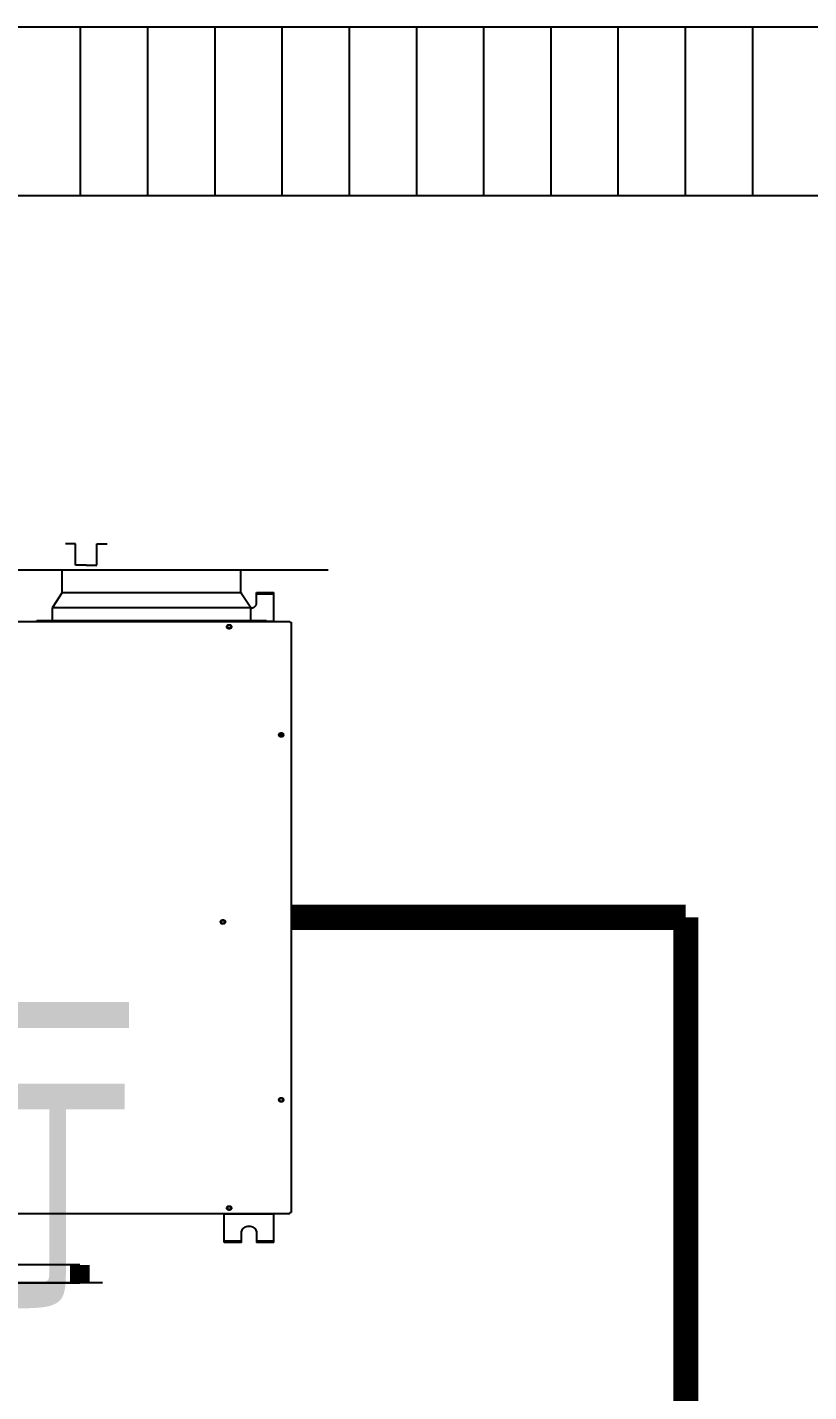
# Model space of a CAD drawing. Extents: x 815029915 to 815825525, y 579155098 to 579748855.
# Drawn here: x 815180358 to 815181753, y 579473266 to 579475702 of the extents above; entities that cross this region are included whole.
import ezdxf

# ---------------------------------------------------------------- set-up
doc = ezdxf.new("R2010")
doc.units = 0
doc.header["$LTSCALE"] = 100
doc.header["$MEASUREMENT"] = 0
for name, color, linetype in [('DIM_SYMB', 3, 'Continuous'), ('H-全热回收除霾新风机-设备', 7, 'Continuous'), ('H-通风-排风-法兰', 2, 'Continuous'), ('H-通风-排风-端线', 2, 'Continuous'), ('H-通风-排风-风管', 31, 'Continuous'), ('H-通风-送风-端线', 2, 'Continuous'), ('SPACE', 7, 'Continuous'), ('电-强电平面-线缆', 3, 'Continuous')]:
    doc.layers.add(name, color=color, linetype=linetype)
doc.styles.add('_TCH_SPACE', font='SIMPLEX', dxfattribs={"height": 5, "bigfont": 'GBCBIG'})

msp = doc.modelspace()

# ---------------------------------------------------------------- linework, layer by layer
for p, q in [((815203410.6, 579475702.4), (815148180.5, 579475702.4)), ((815148180.5, 579475402.4), (815203710.6, 579475402.4))]:
    msp.add_line(p, q)
at = {"color": 252, "linetype": 'Continuous'}
for p, q in [((815180452.8, 579475702.4), (815180452.8, 579475402.4)), ((815180572.8, 579475702.4), (815180572.8, 579475402.4)), ((815180692.8, 579475702.4), (815180692.8, 579475402.4)), ((815180812.8, 579475702.4), (815180812.8, 579475402.4)), ((815180932.8, 579475702.4), (815180932.8, 579475402.4)), ((815181052.8, 579475702.4), (815181052.8, 579475402.4)), ((815181172.8, 579475702.4), (815181172.8, 579475402.4)), ((815181292.8, 579475702.4), (815181292.8, 579475402.4)), ((815181412.8, 579475702.4), (815181412.8, 579475402.4)), ((815181532.8, 579475702.4), (815181532.8, 579475402.4)), ((815181652.8, 579475702.4), (815181652.8, 579475402.4))]:
    msp.add_line(p, q, dxfattribs=at)
at = {"layer": 'DIM_SYMB'}
msp.add_lwpolyline([(815201046.4, 579475532.2, 0, 0, 0), (815178638.7, 579475532.2, 0, 80, 0), (815178938.7, 579475532.2, 0, 0, 0)], format="xyseb", dxfattribs=at)
at = {"layer": 'H-全热回收除霾新风机-设备'}
for p, q in [((815180444.2, 579474780.3), (815180426.1, 579474780.3)), ((815180444.2, 579474780.3), (815180426.1, 579474780.3)), ((815180444.2, 579474741.9), (815180444.2, 579474780.3)), ((815180444.2, 579474741.9), (815180444.2, 579474780.3)), ((815180482.4, 579474741.9), (815180482.4, 579474780.3)), ((815180482.4, 579474780.3), (815180500.5, 579474780.3)), ((815180482.4, 579474741.9), (815180482.4, 579474780.3)), ((815180482.4, 579474780.3), (815180500.5, 579474780.3)), ((815180463.3, 579474741.9), (815180444.2, 579474741.9)), ((815180463.3, 579474741.9), (815180444.2, 579474741.9)), ((815180463.3, 579474741.9), (815180482.4, 579474741.9)), ((815180463.3, 579474741.9), (815180482.4, 579474741.9)), ((815180420.7, 579474733.8), (815180739.7, 579474733.8)), ((815180420.7, 579474693.4), (815180420.7, 579474733.8)), ((815180420.7, 579474733.8), (815180739.7, 579474733.8)), ((815180420.7, 579474693.4), (815180420.7, 579474733.8)), ((815180739.7, 579474693.4), (815180739.7, 579474733.8)), ((815180739.7, 579474693.4), (815180739.7, 579474733.8)), ((815180420.7, 579474693.4), (815180403, 579474666.5)), ((815180420.7, 579474693.4), (815180403, 579474666.5)), ((815180420.7, 579474693.4), (815180739.7, 579474693.4)), ((815180420.7, 579474693.4), (815180739.7, 579474693.4)), ((815180739.7, 579474693.4), (815180757.4, 579474666.5)), ((815180739.7, 579474693.4), (815180740.8, 579474693.4)), ((815180739.7, 579474693.4), (815180757.4, 579474666.5)), ((815180739.7, 579474693.4), (815180740.8, 579474693.4)), ((815180740.8, 579474691.7), (815180740.8, 579474693.4)), ((815180740.8, 579474691.7), (815180740.8, 579474693.4)), ((815180767.4, 579474693.4), (815180798.4, 579474693.4)), ((815180767.4, 579474673.2), (815180767.4, 579474693.4)), ((815180767.4, 579474693.4), (815180798.4, 579474693.4)), ((815180767.4, 579474673.2), (815180767.4, 579474693.4)), ((815180798.4, 579474641.6), (815180798.4, 579474693.4)), ((815180798.4, 579474641.6), (815180798.4, 579474693.4)), ((815180764.6, 579474668.3), (815180765.2, 579474668.8)), ((815180764.6, 579474668.3), (815180765.2, 579474668.8)), ((815180765.2, 579474668.8), (815180765.8, 579474669.4)), ((815180765.2, 579474668.8), (815180765.8, 579474669.4)), ((815180765.8, 579474669.4), (815180766.3, 579474670)), ((815180765.8, 579474669.4), (815180766.3, 579474670)), ((815180766.3, 579474670), (815180766.6, 579474670.6)), ((815180766.3, 579474670), (815180766.6, 579474670.6)), ((815180766.6, 579474670.6), (815180767, 579474671.2)), ((815180766.6, 579474670.6), (815180767, 579474671.2)), ((815180767, 579474671.2), (815180767.2, 579474671.9)), ((815180767, 579474671.2), (815180767.2, 579474671.9)), ((815180767.2, 579474671.9), (815180767.3, 579474672.5)), ((815180767.2, 579474671.9), (815180767.3, 579474672.5)), ((815180767.3, 579474672.5), (815180767.4, 579474673.2)), ((815180767.3, 579474672.5), (815180767.4, 579474673.2)), ((815180767.4, 579474690.7), (815180798.4, 579474690.7)), ((815180767.4, 579474690.7), (815180798.4, 579474690.7)), ((815180403, 579474666.5), (815180757.4, 579474666.5)), ((815180403, 579474643.6), (815180403, 579474666.5)), ((815180403, 579474666.5), (815180757.4, 579474666.5)), ((815180403, 579474643.6), (815180403, 579474666.5)), ((815180757.4, 579474643.6), (815180757.4, 579474666.5)), ((815180757.4, 579474643.6), (815180757.4, 579474666.5)), ((815180757.4, 579474665.4), (815180758.5, 579474665.6)), ((815180757.4, 579474665.4), (815180758.5, 579474665.6)), ((815180758.5, 579474665.6), (815180759.5, 579474665.8)), ((815180758.5, 579474665.6), (815180759.5, 579474665.8)), ((815180759.5, 579474665.8), (815180760.5, 579474666.1)), ((815180759.5, 579474665.8), (815180760.5, 579474666.1)), ((815180760.5, 579474666.1), (815180761.4, 579474666.5)), ((815180760.5, 579474666.1), (815180761.4, 579474666.5)), ((815180761.4, 579474666.5), (815180762.3, 579474666.9)), ((815180761.4, 579474666.5), (815180762.3, 579474666.9)), ((815180762.3, 579474666.9), (815180763.1, 579474667.3)), ((815180762.3, 579474666.9), (815180763.1, 579474667.3)), ((815180763.1, 579474667.3), (815180763.9, 579474667.8)), ((815180763.1, 579474667.3), (815180763.9, 579474667.8)), ((815180763.9, 579474667.8), (815180764.6, 579474668.3)), ((815180763.9, 579474667.8), (815180764.6, 579474668.3)), ((815178830.5, 579474641.6), (815180827.2, 579474641.6)), ((815178830.5, 579474641.6), (815180827.2, 579474641.6)), ((815180375.3, 579474643.6), (815180785.1, 579474643.6)), ((815180375.3, 579474641.6), (815180375.3, 579474643.6)), ((815180375.3, 579474643.6), (815180785.1, 579474643.6)), ((815180375.3, 579474641.6), (815180375.3, 579474643.6)), ((815180714, 579474633.3), (815180713.7, 579474632.7)), ((815180714, 579474633.3), (815180713.7, 579474632.7)), ((815180713.7, 579474632.7), (815180713.7, 579474632.2)), ((815180713.7, 579474632.7), (815180713.7, 579474632.2)), ((815180713.7, 579474632.2), (815180713.7, 579474631.6)), ((815180713.7, 579474632.2), (815180713.7, 579474631.6)), ((815180713.7, 579474631.6), (815180714, 579474631)), ((815180713.7, 579474631.6), (815180714, 579474631)), ((815180714.5, 579474633.8), (815180714, 579474633.3)), ((815180714.5, 579474633.8), (815180714, 579474633.3)), ((815180714, 579474631), (815180714.5, 579474630.5)), ((815180714, 579474631), (815180714.5, 579474630.5)), ((815180715.1, 579474634.3), (815180714.5, 579474633.8)), ((815180715.1, 579474634.3), (815180714.5, 579474633.8)), ((815180714.5, 579474630.5), (815180715.1, 579474630)), ((815180714.5, 579474630.5), (815180715.1, 579474630)), ((815180715.9, 579474634.7), (815180715.1, 579474634.3)), ((815180715.9, 579474634.7), (815180715.1, 579474634.3)), ((815180715.2, 579474632.6), (815180715.1, 579474632.2)), ((815180715.2, 579474632.6), (815180715.1, 579474632.2)), ((815180715.1, 579474632.2), (815180715.2, 579474631.7)), ((815180715.1, 579474632.2), (815180715.2, 579474631.7)), ((815180715.1, 579474630), (815180715.9, 579474629.6)), ((815180715.1, 579474630), (815180715.9, 579474629.6)), ((815180715.4, 579474633), (815180715.2, 579474632.6)), ((815180715.4, 579474633), (815180715.2, 579474632.6)), ((815180715.2, 579474631.7), (815180715.4, 579474631.3)), ((815180715.2, 579474631.7), (815180715.4, 579474631.3)), ((815180715.7, 579474633.4), (815180715.4, 579474633)), ((815180715.7, 579474633.4), (815180715.4, 579474633)), ((815180715.4, 579474631.3), (815180715.7, 579474631)), ((815180715.4, 579474631.3), (815180715.7, 579474631)), ((815180716.1, 579474633.7), (815180715.7, 579474633.4)), ((815180716.1, 579474633.7), (815180715.7, 579474633.4)), ((815180715.7, 579474631), (815180716.1, 579474630.6)), ((815180715.7, 579474631), (815180716.1, 579474630.6)), ((815180716.7, 579474635), (815180715.9, 579474634.7)), ((815180716.7, 579474635), (815180715.9, 579474634.7)), ((815180715.9, 579474629.6), (815180716.7, 579474629.4)), ((815180715.9, 579474629.6), (815180716.7, 579474629.4)), ((815180716.7, 579474633.9), (815180716.1, 579474633.7)), ((815180716.7, 579474633.9), (815180716.1, 579474633.7)), ((815180716.1, 579474630.6), (815180716.7, 579474630.4)), ((815180716.1, 579474630.6), (815180716.7, 579474630.4)), ((815180717.7, 579474635.1), (815180716.7, 579474635)), ((815180717.7, 579474635.1), (815180716.7, 579474635)), ((815180717.3, 579474634.1), (815180716.7, 579474633.9)), ((815180717.3, 579474634.1), (815180716.7, 579474633.9)), ((815180716.7, 579474630.4), (815180717.3, 579474630.2)), ((815180716.7, 579474630.4), (815180717.3, 579474630.2)), ((815180716.7, 579474629.4), (815180717.7, 579474629.2)), ((815180716.7, 579474629.4), (815180717.7, 579474629.2)), ((815180717.9, 579474634.3), (815180717.3, 579474634.1)), ((815180717.9, 579474634.3), (815180717.3, 579474634.1)), ((815180717.3, 579474630.2), (815180717.9, 579474630)), ((815180717.3, 579474630.2), (815180717.9, 579474630)), ((815180718.6, 579474635.2), (815180717.7, 579474635.1)), ((815180718.6, 579474635.2), (815180717.7, 579474635.1)), ((815180717.7, 579474629.2), (815180718.6, 579474629.1)), ((815180717.7, 579474629.2), (815180718.6, 579474629.1)), ((815180718.6, 579474634.3), (815180717.9, 579474634.3)), ((815180718.6, 579474634.3), (815180717.9, 579474634.3)), ((815180717.9, 579474630), (815180718.6, 579474630)), ((815180717.9, 579474630), (815180718.6, 579474630)), ((815180719.6, 579474635.1), (815180718.6, 579474635.2)), ((815180719.6, 579474635.1), (815180718.6, 579474635.2)), ((815180719.3, 579474634.3), (815180718.6, 579474634.3)), ((815180719.3, 579474634.3), (815180718.6, 579474634.3)), ((815180718.6, 579474630), (815180719.3, 579474630)), ((815180718.6, 579474630), (815180719.3, 579474630)), ((815180718.6, 579474629.1), (815180719.6, 579474629.2)), ((815180718.6, 579474629.1), (815180719.6, 579474629.2)), ((815180720, 579474634.1), (815180719.3, 579474634.3)), ((815180720, 579474634.1), (815180719.3, 579474634.3)), ((815180719.3, 579474630), (815180720, 579474630.2)), ((815180719.3, 579474630), (815180720, 579474630.2)), ((815180720.5, 579474635), (815180719.6, 579474635.1)), ((815180720.5, 579474635), (815180719.6, 579474635.1)), ((815180719.6, 579474629.2), (815180720.5, 579474629.4)), ((815180719.6, 579474629.2), (815180720.5, 579474629.4)), ((815180720.6, 579474633.9), (815180720, 579474634.1)), ((815180720.6, 579474633.9), (815180720, 579474634.1)), ((815180720, 579474630.2), (815180720.6, 579474630.4)), ((815180720, 579474630.2), (815180720.6, 579474630.4)), ((815180721.4, 579474634.7), (815180720.5, 579474635)), ((815180721.4, 579474634.7), (815180720.5, 579474635)), ((815180720.5, 579474629.4), (815180721.4, 579474629.6)), ((815180720.5, 579474629.4), (815180721.4, 579474629.6)), ((815180721.1, 579474633.7), (815180720.6, 579474633.9)), ((815180721.1, 579474633.7), (815180720.6, 579474633.9)), ((815180720.6, 579474630.4), (815180721.1, 579474630.6)), ((815180720.6, 579474630.4), (815180721.1, 579474630.6)), ((815180721.6, 579474633.4), (815180721.1, 579474633.7)), ((815180721.6, 579474633.4), (815180721.1, 579474633.7)), ((815180721.1, 579474630.6), (815180721.6, 579474631)), ((815180721.1, 579474630.6), (815180721.6, 579474631)), ((815180722.2, 579474634.3), (815180721.4, 579474634.7)), ((815180722.2, 579474634.3), (815180721.4, 579474634.7)), ((815180721.4, 579474629.6), (815180722.2, 579474630)), ((815180721.4, 579474629.6), (815180722.2, 579474630)), ((815180721.9, 579474633), (815180721.6, 579474633.4)), ((815180721.9, 579474633), (815180721.6, 579474633.4)), ((815180721.6, 579474631), (815180721.9, 579474631.3)), ((815180721.6, 579474631), (815180721.9, 579474631.3)), ((815180722.1, 579474632.6), (815180721.9, 579474633)), ((815180722.1, 579474632.6), (815180721.9, 579474633)), ((815180721.9, 579474631.3), (815180722.1, 579474631.7)), ((815180721.9, 579474631.3), (815180722.1, 579474631.7)), ((815180722.2, 579474632.2), (815180722.1, 579474632.6)), ((815180722.2, 579474632.2), (815180722.1, 579474632.6)), ((815180722.1, 579474631.7), (815180722.2, 579474632.2)), ((815180722.1, 579474631.7), (815180722.2, 579474632.2)), ((815180722.8, 579474633.8), (815180722.2, 579474634.3)), ((815180722.8, 579474633.8), (815180722.2, 579474634.3)), ((815180722.2, 579474630), (815180722.8, 579474630.5)), ((815180722.2, 579474630), (815180722.8, 579474630.5)), ((815180723.2, 579474633.3), (815180722.8, 579474633.8)), ((815180723.2, 579474633.3), (815180722.8, 579474633.8)), ((815180722.8, 579474630.5), (815180723.2, 579474631)), ((815180722.8, 579474630.5), (815180723.2, 579474631)), ((815180723.5, 579474632.7), (815180723.2, 579474633.3)), ((815180723.5, 579474632.7), (815180723.2, 579474633.3)), ((815180723.2, 579474631), (815180723.5, 579474631.6)), ((815180723.2, 579474631), (815180723.5, 579474631.6)), ((815180723.6, 579474632.2), (815180723.5, 579474632.7)), ((815180723.6, 579474632.2), (815180723.5, 579474632.7)), ((815180723.5, 579474631.6), (815180723.6, 579474632.2)), ((815180723.5, 579474631.6), (815180723.6, 579474632.2)), ((815180785.1, 579474641.6), (815180785.1, 579474643.6)), ((815180785.1, 579474641.6), (815180785.1, 579474643.6)), ((815180785.1, 579474642.3), (815180798.4, 579474642.3)), ((815180785.1, 579474642.3), (815180798.4, 579474642.3)), ((815180827.2, 579474640.2), (815180827.2, 579474641.6)), ((815180827.2, 579474640.2), (815180827.2, 579474641.6)), ((815180827.2, 579474640.2), (815180829.4, 579474640.2)), ((815180827.2, 579474640.2), (815180829.4, 579474640.2)), ((815180829.4, 579474640.2), (815180829.4, 579473586.2)), ((815180829.4, 579474640.2), (815180829.4, 579473586.2)), ((815180806.8, 579474439.6), (815180806.7, 579474439)), ((815180806.8, 579474439.6), (815180806.7, 579474439)), ((815180806.7, 579474439), (815180806.8, 579474438.4)), ((815180806.7, 579474439), (815180806.8, 579474438.4)), ((815180807.1, 579474440.1), (815180806.8, 579474439.6)), ((815180807.1, 579474440.1), (815180806.8, 579474439.6)), ((815180806.8, 579474438.4), (815180807.1, 579474437.8)), ((815180806.8, 579474438.4), (815180807.1, 579474437.8)), ((815180807.5, 579474440.7), (815180807.1, 579474440.1)), ((815180807.5, 579474440.7), (815180807.1, 579474440.1)), ((815180807.1, 579474437.8), (815180807.5, 579474437.3)), ((815180807.1, 579474437.8), (815180807.5, 579474437.3)), ((815180808.1, 579474441.1), (815180807.5, 579474440.7)), ((815180808.1, 579474441.1), (815180807.5, 579474440.7)), ((815180807.5, 579474437.3), (815180808.1, 579474436.8)), ((815180807.5, 579474437.3), (815180808.1, 579474436.8)), ((815180808.9, 579474441.5), (815180808.1, 579474441.1)), ((815180808.9, 579474441.5), (815180808.1, 579474441.1)), ((815180808.2, 579474439.4), (815180808.1, 579474439)), ((815180808.2, 579474439.4), (815180808.1, 579474439)), ((815180808.1, 579474439), (815180808.2, 579474438.6)), ((815180808.1, 579474439), (815180808.2, 579474438.6)), ((815180808.1, 579474436.8), (815180808.9, 579474436.5)), ((815180808.1, 579474436.8), (815180808.9, 579474436.5)), ((815180808.4, 579474439.8), (815180808.2, 579474439.4)), ((815180808.4, 579474439.8), (815180808.2, 579474439.4)), ((815180808.2, 579474438.6), (815180808.4, 579474438.2)), ((815180808.2, 579474438.6), (815180808.4, 579474438.2)), ((815180808.7, 579474440.2), (815180808.4, 579474439.8)), ((815180808.7, 579474440.2), (815180808.4, 579474439.8)), ((815180808.4, 579474438.2), (815180808.7, 579474437.8)), ((815180808.4, 579474438.2), (815180808.7, 579474437.8)), ((815180809.2, 579474440.5), (815180808.7, 579474440.2)), ((815180809.2, 579474440.5), (815180808.7, 579474440.2)), ((815180808.7, 579474437.8), (815180809.2, 579474437.5)), ((815180808.7, 579474437.8), (815180809.2, 579474437.5)), ((815180809.8, 579474441.8), (815180808.9, 579474441.5)), ((815180809.8, 579474441.8), (815180808.9, 579474441.5)), ((815180808.9, 579474436.5), (815180809.8, 579474436.2)), ((815180808.9, 579474436.5), (815180809.8, 579474436.2)), ((815180809.7, 579474440.8), (815180809.2, 579474440.5)), ((815180809.7, 579474440.8), (815180809.2, 579474440.5)), ((815180809.2, 579474437.5), (815180809.7, 579474437.2)), ((815180809.2, 579474437.5), (815180809.7, 579474437.2)), ((815180810.3, 579474441), (815180809.7, 579474440.8)), ((815180810.3, 579474441), (815180809.7, 579474440.8)), ((815180809.7, 579474437.2), (815180810.3, 579474437)), ((815180809.7, 579474437.2), (815180810.3, 579474437)), ((815180810.7, 579474442), (815180809.8, 579474441.8)), ((815180810.7, 579474442), (815180809.8, 579474441.8)), ((815180809.8, 579474436.2), (815180810.7, 579474436)), ((815180809.8, 579474436.2), (815180810.7, 579474436)), ((815180811, 579474441.1), (815180810.3, 579474441)), ((815180811, 579474441.1), (815180810.3, 579474441)), ((815180810.3, 579474437), (815180811, 579474436.9)), ((815180810.3, 579474437), (815180811, 579474436.9)), ((815180811.7, 579474442), (815180810.7, 579474442)), ((815180811.7, 579474442), (815180810.7, 579474442)), ((815180810.7, 579474436), (815180811.7, 579474436)), ((815180810.7, 579474436), (815180811.7, 579474436)), ((815180811.7, 579474441.1), (815180811, 579474441.1)), ((815180811.7, 579474441.1), (815180811, 579474441.1)), ((815180811, 579474440.8), (815180811, 579474440.9)), ((815180811, 579474440.8), (815180811, 579474440.9)), ((815180811, 579474440.7), (815180811, 579474440.8)), ((815180811, 579474440.7), (815180811, 579474440.8)), ((815180811, 579474440.6), (815180811, 579474440.7)), ((815180811, 579474440.6), (815180811, 579474440.7)), ((815180811, 579474440.5), (815180811, 579474440.6)), ((815180811, 579474440.5), (815180811, 579474440.6)), ((815180811, 579474440.4), (815180811, 579474440.5)), ((815180811, 579474440.4), (815180811, 579474440.5)), ((815180811, 579474440.3), (815180811, 579474440.4)), ((815180811, 579474440.3), (815180811, 579474440.4)), ((815180811.1, 579474440.2), (815180811, 579474440.3)), ((815180811.1, 579474440.2), (815180811, 579474440.3)), ((815180811, 579474436.9), (815180811.7, 579474436.8)), ((815180811, 579474436.9), (815180811.7, 579474436.8)), ((815180811.1, 579474440.1), (815180811.1, 579474440.2)), ((815180811.1, 579474440.1), (815180811.1, 579474440.2)), ((815180811.1, 579474440), (815180811.1, 579474440.1)), ((815180811.1, 579474440), (815180811.1, 579474440.1)), ((815180811.1, 579474439.9), (815180811.1, 579474440)), ((815180811.1, 579474439.9), (815180811.1, 579474440)), ((815180811.1, 579474439.7), (815180811.1, 579474439.9)), ((815180811.1, 579474439.7), (815180811.1, 579474439.9)), ((815180811.1, 579474439.6), (815180811.1, 579474439.7)), ((815180811.1, 579474439.6), (815180811.1, 579474439.7)), ((815180811.2, 579474439.5), (815180811.1, 579474439.6)), ((815180811.2, 579474439.5), (815180811.1, 579474439.6)), ((815180811.2, 579474439.4), (815180811.2, 579474439.5)), ((815180811.2, 579474439.4), (815180811.2, 579474439.5)), ((815180811.2, 579474439.3), (815180811.2, 579474439.4)), ((815180811.2, 579474439.3), (815180811.2, 579474439.4)), ((815180811.2, 579474439.2), (815180811.2, 579474439.3)), ((815180811.2, 579474439.2), (815180811.2, 579474439.3)), ((815180811.2, 579474439.1), (815180811.2, 579474439.2)), ((815180811.2, 579474439.1), (815180811.2, 579474439.2)), ((815180811.2, 579474438.9), (815180811.2, 579474439.1)), ((815180811.2, 579474438.9), (815180811.2, 579474439.1)), ((815180811.2, 579474438.8), (815180811.2, 579474438.9)), ((815180811.2, 579474438.8), (815180811.2, 579474438.9)), ((815180811.3, 579474438.7), (815180811.2, 579474438.8)), ((815180811.3, 579474438.7), (815180811.2, 579474438.8)), ((815180811.3, 579474438.5), (815180811.3, 579474438.7)), ((815180811.3, 579474438.5), (815180811.3, 579474438.7)), ((815180811.3, 579474438.4), (815180811.3, 579474438.5)), ((815180811.3, 579474438.4), (815180811.3, 579474438.5)), ((815180811.3, 579474438.2), (815180811.3, 579474438.4)), ((815180811.3, 579474438.2), (815180811.3, 579474438.4)), ((815180811.3, 579474438.1), (815180811.3, 579474438.2)), ((815180811.3, 579474438.1), (815180811.3, 579474438.2)), ((815180811.4, 579474438), (815180811.3, 579474438.1)), ((815180811.4, 579474438), (815180811.3, 579474438.1)), ((815180811.4, 579474437.8), (815180811.4, 579474438)), ((815180811.4, 579474437.8), (815180811.4, 579474438)), ((815180811.4, 579474437.7), (815180811.4, 579474437.8)), ((815180811.4, 579474437.7), (815180811.4, 579474437.8)), ((815180811.4, 579474437.6), (815180811.4, 579474437.7)), ((815180811.4, 579474437.6), (815180811.4, 579474437.7)), ((815180811.4, 579474437.4), (815180811.4, 579474437.6)), ((815180811.4, 579474437.4), (815180811.4, 579474437.6)), ((815180811.4, 579474437.3), (815180811.4, 579474437.4)), ((815180811.4, 579474437.3), (815180811.4, 579474437.4)), ((815180811.5, 579474437.1), (815180811.4, 579474437.3)), ((815180811.5, 579474437.1), (815180811.4, 579474437.3)), ((815180811.5, 579474437), (815180811.5, 579474437.1)), ((815180811.5, 579474437), (815180811.5, 579474437.1)), ((815180812.6, 579474442), (815180811.7, 579474442)), ((815180812.6, 579474442), (815180811.7, 579474442)), ((815180812.3, 579474441.1), (815180811.7, 579474441.1)), ((815180812.3, 579474441.1), (815180811.7, 579474441.1)), ((815180811.7, 579474436.8), (815180812.3, 579474436.9)), ((815180811.7, 579474436.8), (815180812.3, 579474436.9)), ((815180811.7, 579474436), (815180812.6, 579474436)), ((815180811.7, 579474436), (815180812.6, 579474436)), ((815180813, 579474441), (815180812.3, 579474441.1)), ((815180813, 579474441), (815180812.3, 579474441.1)), ((815180812.3, 579474436.9), (815180813, 579474437)), ((815180812.3, 579474436.9), (815180813, 579474437)), ((815180813.6, 579474441.8), (815180812.6, 579474442)), ((815180813.6, 579474441.8), (815180812.6, 579474442)), ((815180812.6, 579474436), (815180813.6, 579474436.2)), ((815180812.6, 579474436), (815180813.6, 579474436.2)), ((815180813.6, 579474440.8), (815180813, 579474441)), ((815180813.6, 579474440.8), (815180813, 579474441)), ((815180813, 579474437), (815180813.6, 579474437.2)), ((815180813, 579474437), (815180813.6, 579474437.2)), ((815180814.4, 579474441.5), (815180813.6, 579474441.8)), ((815180814.4, 579474441.5), (815180813.6, 579474441.8)), ((815180814.2, 579474440.5), (815180813.6, 579474440.8)), ((815180814.2, 579474440.5), (815180813.6, 579474440.8)), ((815180813.6, 579474437.2), (815180814.2, 579474437.5)), ((815180813.6, 579474437.2), (815180814.2, 579474437.5)), ((815180813.6, 579474436.2), (815180814.4, 579474436.5)), ((815180813.6, 579474436.2), (815180814.4, 579474436.5)), ((815180814.6, 579474440.2), (815180814.2, 579474440.5)), ((815180814.6, 579474440.2), (815180814.2, 579474440.5)), ((815180814.2, 579474437.5), (815180814.6, 579474437.8)), ((815180814.2, 579474437.5), (815180814.6, 579474437.8)), ((815180815.2, 579474441.1), (815180814.4, 579474441.5)), ((815180815.2, 579474441.1), (815180814.4, 579474441.5)), ((815180814.4, 579474436.5), (815180815.2, 579474436.8)), ((815180814.4, 579474436.5), (815180815.2, 579474436.8)), ((815180814.9, 579474439.8), (815180814.6, 579474440.2)), ((815180814.9, 579474439.8), (815180814.6, 579474440.2)), ((815180814.6, 579474437.8), (815180814.9, 579474438.2)), ((815180814.6, 579474437.8), (815180814.9, 579474438.2)), ((815180815.1, 579474439.4), (815180814.9, 579474439.8)), ((815180815.1, 579474439.4), (815180814.9, 579474439.8)), ((815180814.9, 579474438.2), (815180815.1, 579474438.6)), ((815180814.9, 579474438.2), (815180815.1, 579474438.6)), ((815180815.2, 579474439), (815180815.1, 579474439.4)), ((815180815.2, 579474439), (815180815.1, 579474439.4)), ((815180815.1, 579474438.6), (815180815.2, 579474439)), ((815180815.1, 579474438.6), (815180815.2, 579474439)), ((815180815.8, 579474440.7), (815180815.2, 579474441.1)), ((815180815.8, 579474440.7), (815180815.2, 579474441.1)), ((815180815.2, 579474436.8), (815180815.8, 579474437.3)), ((815180815.2, 579474436.8), (815180815.8, 579474437.3)), ((815180816.3, 579474440.1), (815180815.8, 579474440.7)), ((815180816.3, 579474440.1), (815180815.8, 579474440.7)), ((815180815.8, 579474437.3), (815180816.3, 579474437.8)), ((815180815.8, 579474437.3), (815180816.3, 579474437.8)), ((815180816.5, 579474439.6), (815180816.3, 579474440.1)), ((815180816.5, 579474439.6), (815180816.3, 579474440.1)), ((815180816.3, 579474437.8), (815180816.5, 579474438.4)), ((815180816.3, 579474437.8), (815180816.5, 579474438.4)), ((815180816.6, 579474439), (815180816.5, 579474439.6)), ((815180816.6, 579474439), (815180816.5, 579474439.6)), ((815180816.5, 579474438.4), (815180816.6, 579474439)), ((815180816.5, 579474438.4), (815180816.6, 579474439)), ((815180702.7, 579474105.7), (815180702.6, 579474105.1)), ((815180702.7, 579474105.7), (815180702.6, 579474105.1)), ((815180702.6, 579474105.1), (815180702.7, 579474104.5)), ((815180702.6, 579474105.1), (815180702.7, 579474104.5)), ((815180703, 579474106.3), (815180702.7, 579474105.7)), ((815180703, 579474106.3), (815180702.7, 579474105.7)), ((815180702.7, 579474104.5), (815180703, 579474104)), ((815180702.7, 579474104.5), (815180703, 579474104)), ((815180703.4, 579474106.8), (815180703, 579474106.3)), ((815180703.4, 579474106.8), (815180703, 579474106.3)), ((815180703, 579474104), (815180703.4, 579474103.5)), ((815180703, 579474104), (815180703.4, 579474103.5)), ((815180704, 579474107.3), (815180703.4, 579474106.8)), ((815180704, 579474107.3), (815180703.4, 579474106.8)), ((815180703.4, 579474103.5), (815180704, 579474103)), ((815180703.4, 579474103.5), (815180704, 579474103)), ((815180704.8, 579474107.7), (815180704, 579474107.3)), ((815180704.8, 579474107.7), (815180704, 579474107.3)), ((815180704.1, 579474105.6), (815180704, 579474105.1)), ((815180704.1, 579474105.6), (815180704, 579474105.1)), ((815180704, 579474105.1), (815180704.1, 579474104.7)), ((815180704, 579474105.1), (815180704.1, 579474104.7)), ((815180704, 579474103), (815180704.8, 579474102.6)), ((815180704, 579474103), (815180704.8, 579474102.6)), ((815180704.3, 579474106), (815180704.1, 579474105.6)), ((815180704.3, 579474106), (815180704.1, 579474105.6)), ((815180704.1, 579474104.7), (815180704.3, 579474104.3)), ((815180704.1, 579474104.7), (815180704.3, 579474104.3)), ((815180704.6, 579474106.3), (815180704.3, 579474106)), ((815180704.6, 579474106.3), (815180704.3, 579474106)), ((815180704.3, 579474104.3), (815180704.6, 579474103.9)), ((815180704.3, 579474104.3), (815180704.6, 579474103.9)), ((815180705.1, 579474106.7), (815180704.6, 579474106.3)), ((815180705.1, 579474106.7), (815180704.6, 579474106.3)), ((815180704.6, 579474103.9), (815180705.1, 579474103.6)), ((815180704.6, 579474103.9), (815180705.1, 579474103.6)), ((815180705.7, 579474107.9), (815180704.8, 579474107.7)), ((815180705.7, 579474107.9), (815180704.8, 579474107.7)), ((815180704.8, 579474102.6), (815180705.7, 579474102.3)), ((815180704.8, 579474102.6), (815180705.7, 579474102.3)), ((815180705.6, 579474106.9), (815180705.1, 579474106.7)), ((815180705.6, 579474106.9), (815180705.1, 579474106.7)), ((815180705.1, 579474103.6), (815180705.6, 579474103.3)), ((815180705.1, 579474103.6), (815180705.6, 579474103.3)), ((815180706.2, 579474107.1), (815180705.6, 579474106.9)), ((815180706.2, 579474107.1), (815180705.6, 579474106.9)), ((815180705.6, 579474103.3), (815180706.2, 579474103.1)), ((815180705.6, 579474103.3), (815180706.2, 579474103.1)), ((815180706.6, 579474108.1), (815180705.7, 579474107.9)), ((815180706.6, 579474108.1), (815180705.7, 579474107.9)), ((815180705.7, 579474102.3), (815180706.6, 579474102.2)), ((815180705.7, 579474102.3), (815180706.6, 579474102.2)), ((815180706.9, 579474107.2), (815180706.2, 579474107.1)), ((815180706.9, 579474107.2), (815180706.2, 579474107.1)), ((815180706.2, 579474103.1), (815180706.9, 579474103)), ((815180706.2, 579474103.1), (815180706.9, 579474103)), ((815180707.6, 579474108.2), (815180706.6, 579474108.1)), ((815180707.6, 579474108.2), (815180706.6, 579474108.1)), ((815180706.6, 579474102.2), (815180707.6, 579474102.1)), ((815180706.6, 579474102.2), (815180707.6, 579474102.1)), ((815180707.6, 579474107.3), (815180706.9, 579474107.2)), ((815180707.6, 579474107.3), (815180706.9, 579474107.2)), ((815180706.9, 579474103), (815180707.6, 579474103)), ((815180706.9, 579474103), (815180707.6, 579474103)), ((815180708.5, 579474108.1), (815180707.6, 579474108.2)), ((815180708.5, 579474108.1), (815180707.6, 579474108.2)), ((815180708.3, 579474107.2), (815180707.6, 579474107.3)), ((815180708.3, 579474107.2), (815180707.6, 579474107.3)), ((815180707.6, 579474103), (815180708.3, 579474103)), ((815180707.6, 579474103), (815180708.3, 579474103)), ((815180707.6, 579474102.1), (815180708.5, 579474102.2)), ((815180707.6, 579474102.1), (815180708.5, 579474102.2)), ((815180708.9, 579474107.1), (815180708.3, 579474107.2)), ((815180708.9, 579474107.1), (815180708.3, 579474107.2)), ((815180708.3, 579474103), (815180708.9, 579474103.1)), ((815180708.3, 579474103), (815180708.9, 579474103.1)), ((815180709.5, 579474107.9), (815180708.5, 579474108.1)), ((815180709.5, 579474107.9), (815180708.5, 579474108.1)), ((815180708.5, 579474102.2), (815180709.5, 579474102.3)), ((815180708.5, 579474102.2), (815180709.5, 579474102.3)), ((815180709.5, 579474106.9), (815180708.9, 579474107.1)), ((815180709.5, 579474106.9), (815180708.9, 579474107.1)), ((815180708.9, 579474103.1), (815180709.5, 579474103.3)), ((815180708.9, 579474103.1), (815180709.5, 579474103.3)), ((815180710.3, 579474107.7), (815180709.5, 579474107.9)), ((815180710.3, 579474107.7), (815180709.5, 579474107.9)), ((815180710.1, 579474106.7), (815180709.5, 579474106.9)), ((815180710.1, 579474106.7), (815180709.5, 579474106.9)), ((815180709.5, 579474103.3), (815180710.1, 579474103.6)), ((815180709.5, 579474103.3), (815180710.1, 579474103.6)), ((815180709.5, 579474102.3), (815180710.3, 579474102.6)), ((815180709.5, 579474102.3), (815180710.3, 579474102.6)), ((815180710.5, 579474106.3), (815180710.1, 579474106.7)), ((815180710.5, 579474106.3), (815180710.1, 579474106.7)), ((815180710.1, 579474103.6), (815180710.5, 579474103.9)), ((815180710.1, 579474103.6), (815180710.5, 579474103.9)), ((815180711.1, 579474107.3), (815180710.3, 579474107.7)), ((815180711.1, 579474107.3), (815180710.3, 579474107.7)), ((815180710.3, 579474102.6), (815180711.1, 579474103)), ((815180710.3, 579474102.6), (815180711.1, 579474103)), ((815180710.8, 579474106), (815180710.5, 579474106.3)), ((815180710.8, 579474106), (815180710.5, 579474106.3)), ((815180710.5, 579474103.9), (815180710.8, 579474104.3)), ((815180710.5, 579474103.9), (815180710.8, 579474104.3)), ((815180711, 579474105.6), (815180710.8, 579474106)), ((815180711, 579474105.6), (815180710.8, 579474106)), ((815180710.8, 579474104.3), (815180711, 579474104.7)), ((815180710.8, 579474104.3), (815180711, 579474104.7)), ((815180711.1, 579474105.1), (815180711, 579474105.6)), ((815180711.1, 579474105.1), (815180711, 579474105.6)), ((815180711, 579474104.7), (815180711.1, 579474105.1)), ((815180711, 579474104.7), (815180711.1, 579474105.1)), ((815180711.7, 579474106.8), (815180711.1, 579474107.3)), ((815180711.7, 579474106.8), (815180711.1, 579474107.3)), ((815180711.1, 579474103), (815180711.7, 579474103.5)), ((815180711.1, 579474103), (815180711.7, 579474103.5)), ((815180712.2, 579474106.3), (815180711.7, 579474106.8)), ((815180712.2, 579474106.3), (815180711.7, 579474106.8)), ((815180711.7, 579474103.5), (815180712.2, 579474104)), ((815180711.7, 579474103.5), (815180712.2, 579474104)), ((815180712.4, 579474105.7), (815180712.2, 579474106.3)), ((815180712.4, 579474105.7), (815180712.2, 579474106.3)), ((815180712.2, 579474104), (815180712.4, 579474104.5)), ((815180712.2, 579474104), (815180712.4, 579474104.5)), ((815180712.5, 579474105.1), (815180712.4, 579474105.7)), ((815180712.5, 579474105.1), (815180712.4, 579474105.7)), ((815180712.4, 579474104.5), (815180712.5, 579474105.1)), ((815180712.4, 579474104.5), (815180712.5, 579474105.1)), ((815180806.8, 579473788), (815180806.7, 579473787.4)), ((815180806.8, 579473788), (815180806.7, 579473787.4)), ((815180806.7, 579473787.4), (815180806.8, 579473786.9)), ((815180806.7, 579473787.4), (815180806.8, 579473786.9)), ((815180807.1, 579473788.6), (815180806.8, 579473788)), ((815180807.1, 579473788.6), (815180806.8, 579473788)), ((815180806.8, 579473786.9), (815180807.1, 579473786.3)), ((815180806.8, 579473786.9), (815180807.1, 579473786.3)), ((815180807.5, 579473789.1), (815180807.1, 579473788.6)), ((815180807.5, 579473789.1), (815180807.1, 579473788.6)), ((815180807.1, 579473786.3), (815180807.5, 579473785.8)), ((815180807.1, 579473786.3), (815180807.5, 579473785.8)), ((815180808.1, 579473789.6), (815180807.5, 579473789.1)), ((815180808.1, 579473789.6), (815180807.5, 579473789.1)), ((815180807.5, 579473785.8), (815180808.1, 579473785.3)), ((815180807.5, 579473785.8), (815180808.1, 579473785.3)), ((815180808.9, 579473790), (815180808.1, 579473789.6)), ((815180808.9, 579473790), (815180808.1, 579473789.6)), ((815180808.2, 579473787.9), (815180808.1, 579473787.4)), ((815180808.2, 579473787.9), (815180808.1, 579473787.4)), ((815180808.1, 579473787.4), (815180808.2, 579473787)), ((815180808.1, 579473787.4), (815180808.2, 579473787)), ((815180808.1, 579473785.3), (815180808.9, 579473784.9)), ((815180808.1, 579473785.3), (815180808.9, 579473784.9)), ((815180808.4, 579473788.3), (815180808.2, 579473787.9)), ((815180808.4, 579473788.3), (815180808.2, 579473787.9)), ((815180808.2, 579473787), (815180808.4, 579473786.6)), ((815180808.2, 579473787), (815180808.4, 579473786.6)), ((815180808.7, 579473788.6), (815180808.4, 579473788.3)), ((815180808.7, 579473788.6), (815180808.4, 579473788.3)), ((815180808.4, 579473786.6), (815180808.7, 579473786.2)), ((815180808.4, 579473786.6), (815180808.7, 579473786.2)), ((815180809.2, 579473789), (815180808.7, 579473788.6)), ((815180809.2, 579473789), (815180808.7, 579473788.6)), ((815180808.7, 579473786.2), (815180809.2, 579473785.9)), ((815180808.7, 579473786.2), (815180809.2, 579473785.9)), ((815180809.8, 579473790.2), (815180808.9, 579473790)), ((815180809.8, 579473790.2), (815180808.9, 579473790)), ((815180808.9, 579473784.9), (815180809.8, 579473784.6)), ((815180808.9, 579473784.9), (815180809.8, 579473784.6)), ((815180809.7, 579473789.2), (815180809.2, 579473789)), ((815180809.7, 579473789.2), (815180809.2, 579473789)), ((815180809.2, 579473785.9), (815180809.7, 579473785.7)), ((815180809.2, 579473785.9), (815180809.7, 579473785.7)), ((815180810.3, 579473789.4), (815180809.7, 579473789.2)), ((815180810.3, 579473789.4), (815180809.7, 579473789.2)), ((815180809.7, 579473785.7), (815180810.3, 579473785.5)), ((815180809.7, 579473785.7), (815180810.3, 579473785.5)), ((815180810.7, 579473790.4), (815180809.8, 579473790.2)), ((815180810.7, 579473790.4), (815180809.8, 579473790.2)), ((815180809.8, 579473784.6), (815180810.7, 579473784.5)), ((815180809.8, 579473784.6), (815180810.7, 579473784.5)), ((815180811, 579473789.6), (815180810.3, 579473789.4)), ((815180811, 579473789.6), (815180810.3, 579473789.4)), ((815180810.3, 579473785.5), (815180811, 579473785.3)), ((815180810.3, 579473785.5), (815180811, 579473785.3)), ((815180811.7, 579473790.5), (815180810.7, 579473790.4)), ((815180811.7, 579473790.5), (815180810.7, 579473790.4)), ((815180810.7, 579473784.5), (815180811.7, 579473784.4)), ((815180810.7, 579473784.5), (815180811.7, 579473784.4)), ((815180811.7, 579473789.6), (815180811, 579473789.6)), ((815180811.7, 579473789.6), (815180811, 579473789.6)), ((815180811, 579473785.3), (815180811.7, 579473785.3)), ((815180811, 579473785.3), (815180811.7, 579473785.3)), ((815180812.6, 579473790.4), (815180811.7, 579473790.5)), ((815180812.6, 579473790.4), (815180811.7, 579473790.5)), ((815180812.3, 579473789.6), (815180811.7, 579473789.6)), ((815180812.3, 579473789.6), (815180811.7, 579473789.6)), ((815180811.7, 579473785.3), (815180812.3, 579473785.3)), ((815180811.7, 579473785.3), (815180812.3, 579473785.3)), ((815180811.7, 579473784.4), (815180812.6, 579473784.5)), ((815180811.7, 579473784.4), (815180812.6, 579473784.5)), ((815180813, 579473789.4), (815180812.3, 579473789.6)), ((815180813, 579473789.4), (815180812.3, 579473789.6)), ((815180812.3, 579473785.3), (815180813, 579473785.5)), ((815180812.3, 579473785.3), (815180813, 579473785.5)), ((815180813.6, 579473790.2), (815180812.6, 579473790.4)), ((815180813.6, 579473790.2), (815180812.6, 579473790.4)), ((815180812.6, 579473784.5), (815180813.6, 579473784.6)), ((815180812.6, 579473784.5), (815180813.6, 579473784.6)), ((815180813.6, 579473789.2), (815180813, 579473789.4)), ((815180813.6, 579473789.2), (815180813, 579473789.4)), ((815180813, 579473785.5), (815180813.6, 579473785.7)), ((815180813, 579473785.5), (815180813.6, 579473785.7)), ((815180814.4, 579473790), (815180813.6, 579473790.2)), ((815180814.4, 579473790), (815180813.6, 579473790.2)), ((815180814.2, 579473789), (815180813.6, 579473789.2)), ((815180814.2, 579473789), (815180813.6, 579473789.2)), ((815180813.6, 579473785.7), (815180814.2, 579473785.9)), ((815180813.6, 579473785.7), (815180814.2, 579473785.9)), ((815180813.6, 579473784.6), (815180814.4, 579473784.9)), ((815180813.6, 579473784.6), (815180814.4, 579473784.9)), ((815180814.6, 579473788.6), (815180814.2, 579473789)), ((815180814.6, 579473788.6), (815180814.2, 579473789)), ((815180814.2, 579473785.9), (815180814.6, 579473786.2)), ((815180814.2, 579473785.9), (815180814.6, 579473786.2)), ((815180815.2, 579473789.6), (815180814.4, 579473790)), ((815180815.2, 579473789.6), (815180814.4, 579473790)), ((815180814.4, 579473784.9), (815180815.2, 579473785.3)), ((815180814.4, 579473784.9), (815180815.2, 579473785.3)), ((815180814.9, 579473788.3), (815180814.6, 579473788.6)), ((815180814.9, 579473788.3), (815180814.6, 579473788.6)), ((815180814.6, 579473786.2), (815180814.9, 579473786.6)), ((815180814.6, 579473786.2), (815180814.9, 579473786.6)), ((815180815.1, 579473787.9), (815180814.9, 579473788.3)), ((815180815.1, 579473787.9), (815180814.9, 579473788.3)), ((815180814.9, 579473786.6), (815180815.1, 579473787)), ((815180814.9, 579473786.6), (815180815.1, 579473787)), ((815180815, 579473787.9), (815180815, 579473786.9)), ((815180815, 579473787.9), (815180815, 579473786.9)), ((815180815.2, 579473787.4), (815180815.1, 579473787.9)), ((815180815.2, 579473787.4), (815180815.1, 579473787.9)), ((815180815.1, 579473787), (815180815.2, 579473787.4)), ((815180815.1, 579473787), (815180815.2, 579473787.4)), ((815180815.8, 579473789.1), (815180815.2, 579473789.6)), ((815180815.8, 579473789.1), (815180815.2, 579473789.6)), ((815180815.2, 579473785.3), (815180815.8, 579473785.8)), ((815180815.2, 579473785.3), (815180815.8, 579473785.8)), ((815180816.3, 579473788.6), (815180815.8, 579473789.1)), ((815180816.3, 579473788.6), (815180815.8, 579473789.1)), ((815180815.8, 579473785.8), (815180816.3, 579473786.3)), ((815180815.8, 579473785.8), (815180816.3, 579473786.3)), ((815180816.5, 579473788), (815180816.3, 579473788.6)), ((815180816.5, 579473788), (815180816.3, 579473788.6)), ((815180816.3, 579473786.3), (815180816.5, 579473786.9)), ((815180816.3, 579473786.3), (815180816.5, 579473786.9)), ((815180816.6, 579473787.4), (815180816.5, 579473788)), ((815180816.6, 579473787.4), (815180816.5, 579473788)), ((815180816.5, 579473786.9), (815180816.6, 579473787.4)), ((815180816.5, 579473786.9), (815180816.6, 579473787.4)), ((815180716.7, 579473597.1), (815180715.9, 579473596.8)), ((815180716.7, 579473597.1), (815180715.9, 579473596.8)), ((815180717.7, 579473597.2), (815180716.7, 579473597.1)), ((815180717.7, 579473597.2), (815180716.7, 579473597.1)), ((815180718.6, 579473597.3), (815180717.7, 579473597.2)), ((815180718.6, 579473597.3), (815180717.7, 579473597.2)), ((815180719.6, 579473597.2), (815180718.6, 579473597.3)), ((815180719.6, 579473597.2), (815180718.6, 579473597.3)), ((815180720.5, 579473597.1), (815180719.6, 579473597.2)), ((815180720.5, 579473597.1), (815180719.6, 579473597.2)), ((815180721.4, 579473596.8), (815180720.5, 579473597.1)), ((815180721.4, 579473596.8), (815180720.5, 579473597.1)), ((815178830.5, 579473584.8), (815180827.2, 579473584.8)), ((815178830.5, 579473584.8), (815180827.2, 579473584.8)), ((815180709.8, 579473533), (815180709.8, 579473584.8)), ((815180709.8, 579473533), (815180709.8, 579473584.8)), ((815180709.8, 579473584.2), (815180798.4, 579473584.2)), ((815180709.8, 579473584.2), (815180798.4, 579473584.2)), ((815180714, 579473595.4), (815180713.7, 579473594.9)), ((815180714, 579473595.4), (815180713.7, 579473594.9)), ((815180713.7, 579473594.9), (815180713.7, 579473594.3)), ((815180713.7, 579473594.9), (815180713.7, 579473594.3)), ((815180713.7, 579473594.3), (815180713.7, 579473593.7)), ((815180713.7, 579473594.3), (815180713.7, 579473593.7)), ((815180713.7, 579473593.7), (815180714, 579473593.1)), ((815180713.7, 579473593.7), (815180714, 579473593.1)), ((815180714.5, 579473596), (815180714, 579473595.4)), ((815180714.5, 579473596), (815180714, 579473595.4)), ((815180714, 579473593.1), (815180714.5, 579473592.6)), ((815180714, 579473593.1), (815180714.5, 579473592.6)), ((815180715.1, 579473596.4), (815180714.5, 579473596)), ((815180715.1, 579473596.4), (815180714.5, 579473596)), ((815180714.5, 579473592.6), (815180715.1, 579473592.1)), ((815180714.5, 579473592.6), (815180715.1, 579473592.1)), ((815180715.9, 579473596.8), (815180715.1, 579473596.4)), ((815180715.9, 579473596.8), (815180715.1, 579473596.4)), ((815180715.2, 579473594.7), (815180715.1, 579473594.3)), ((815180715.2, 579473594.7), (815180715.1, 579473594.3)), ((815180715.1, 579473594.3), (815180715.2, 579473593.9)), ((815180715.1, 579473594.3), (815180715.2, 579473593.9)), ((815180715.1, 579473592.1), (815180715.9, 579473591.8)), ((815180715.1, 579473592.1), (815180715.9, 579473591.8)), ((815180715.4, 579473595.1), (815180715.2, 579473594.7)), ((815180715.4, 579473595.1), (815180715.2, 579473594.7)), ((815180715.2, 579473593.9), (815180715.4, 579473593.4)), ((815180715.2, 579473593.9), (815180715.4, 579473593.4)), ((815180715.7, 579473595.5), (815180715.4, 579473595.1)), ((815180715.7, 579473595.5), (815180715.4, 579473595.1)), ((815180715.4, 579473593.4), (815180715.7, 579473593.1)), ((815180715.4, 579473593.4), (815180715.7, 579473593.1)), ((815180716.1, 579473595.8), (815180715.7, 579473595.5)), ((815180716.1, 579473595.8), (815180715.7, 579473595.5)), ((815180715.7, 579473593.1), (815180716.1, 579473592.7)), ((815180715.7, 579473593.1), (815180716.1, 579473592.7)), ((815180715.9, 579473591.8), (815180716.7, 579473591.5)), ((815180715.9, 579473591.8), (815180716.7, 579473591.5)), ((815180716.7, 579473596.1), (815180716.1, 579473595.8)), ((815180716.7, 579473596.1), (815180716.1, 579473595.8)), ((815180716.1, 579473592.7), (815180716.7, 579473592.5)), ((815180716.1, 579473592.7), (815180716.7, 579473592.5)), ((815180717.3, 579473596.3), (815180716.7, 579473596.1)), ((815180717.3, 579473596.3), (815180716.7, 579473596.1)), ((815180716.7, 579473592.5), (815180717.3, 579473592.3)), ((815180716.7, 579473592.5), (815180717.3, 579473592.3)), ((815180716.7, 579473591.5), (815180717.7, 579473591.3)), ((815180716.7, 579473591.5), (815180717.7, 579473591.3)), ((815180717.9, 579473596.4), (815180717.3, 579473596.3)), ((815180717.9, 579473596.4), (815180717.3, 579473596.3)), ((815180717.3, 579473592.3), (815180717.9, 579473592.2)), ((815180717.3, 579473592.3), (815180717.9, 579473592.2)), ((815180717.7, 579473591.3), (815180718.6, 579473591.2)), ((815180717.7, 579473591.3), (815180718.6, 579473591.2)), ((815180718.6, 579473596.4), (815180717.9, 579473596.4)), ((815180718.6, 579473596.4), (815180717.9, 579473596.4)), ((815180717.9, 579473592.2), (815180718.6, 579473592.1)), ((815180717.9, 579473592.2), (815180718.6, 579473592.1)), ((815180719.3, 579473596.4), (815180718.6, 579473596.4)), ((815180719.3, 579473596.4), (815180718.6, 579473596.4)), ((815180718.6, 579473592.1), (815180719.3, 579473592.2)), ((815180718.6, 579473592.1), (815180719.3, 579473592.2)), ((815180718.6, 579473591.2), (815180719.6, 579473591.3)), ((815180718.6, 579473591.2), (815180719.6, 579473591.3)), ((815180720, 579473596.3), (815180719.3, 579473596.4)), ((815180720, 579473596.3), (815180719.3, 579473596.4)), ((815180719.3, 579473592.2), (815180720, 579473592.3)), ((815180719.3, 579473592.2), (815180720, 579473592.3)), ((815180719.6, 579473591.3), (815180720.5, 579473591.5)), ((815180719.6, 579473591.3), (815180720.5, 579473591.5)), ((815180720.6, 579473596.1), (815180720, 579473596.3)), ((815180720.6, 579473596.1), (815180720, 579473596.3)), ((815180720, 579473592.3), (815180720.6, 579473592.5)), ((815180720, 579473592.3), (815180720.6, 579473592.5)), ((815180720.5, 579473591.5), (815180721.4, 579473591.8)), ((815180720.5, 579473591.5), (815180721.4, 579473591.8)), ((815180721.1, 579473595.8), (815180720.6, 579473596.1)), ((815180721.1, 579473595.8), (815180720.6, 579473596.1)), ((815180720.6, 579473592.5), (815180721.1, 579473592.7)), ((815180720.6, 579473592.5), (815180721.1, 579473592.7)), ((815180721.6, 579473595.5), (815180721.1, 579473595.8)), ((815180721.6, 579473595.5), (815180721.1, 579473595.8)), ((815180721.1, 579473592.7), (815180721.6, 579473593.1)), ((815180721.1, 579473592.7), (815180721.6, 579473593.1)), ((815180722.2, 579473596.4), (815180721.4, 579473596.8)), ((815180722.2, 579473596.4), (815180721.4, 579473596.8)), ((815180721.4, 579473591.8), (815180722.2, 579473592.1)), ((815180721.4, 579473591.8), (815180722.2, 579473592.1)), ((815180721.9, 579473595.1), (815180721.6, 579473595.5)), ((815180721.9, 579473595.1), (815180721.6, 579473595.5)), ((815180721.6, 579473593.1), (815180721.9, 579473593.4)), ((815180721.6, 579473593.1), (815180721.9, 579473593.4)), ((815180722.1, 579473594.7), (815180721.9, 579473595.1)), ((815180722.1, 579473594.7), (815180721.9, 579473595.1)), ((815180721.9, 579473593.4), (815180722.1, 579473593.9)), ((815180721.9, 579473593.4), (815180722.1, 579473593.9)), ((815180722.2, 579473594.3), (815180722.1, 579473594.7)), ((815180722.2, 579473594.3), (815180722.1, 579473594.7)), ((815180722.1, 579473593.9), (815180722.2, 579473594.3)), ((815180722.1, 579473593.9), (815180722.2, 579473594.3)), ((815180722.8, 579473596), (815180722.2, 579473596.4)), ((815180722.8, 579473596), (815180722.2, 579473596.4)), ((815180722.2, 579473592.1), (815180722.8, 579473592.6)), ((815180722.2, 579473592.1), (815180722.8, 579473592.6)), ((815180723.2, 579473595.4), (815180722.8, 579473596)), ((815180723.2, 579473595.4), (815180722.8, 579473596)), ((815180722.8, 579473592.6), (815180723.2, 579473593.1)), ((815180722.8, 579473592.6), (815180723.2, 579473593.1)), ((815180723.5, 579473594.9), (815180723.2, 579473595.4)), ((815180723.5, 579473594.9), (815180723.2, 579473595.4)), ((815180723.2, 579473593.1), (815180723.5, 579473593.7)), ((815180723.2, 579473593.1), (815180723.5, 579473593.7)), ((815180723.6, 579473594.3), (815180723.5, 579473594.9)), ((815180723.6, 579473594.3), (815180723.5, 579473594.9)), ((815180723.5, 579473593.7), (815180723.6, 579473594.3)), ((815180723.5, 579473593.7), (815180723.6, 579473594.3)), ((815180798.4, 579473533), (815180798.4, 579473584.8)), ((815180798.4, 579473533), (815180798.4, 579473584.8)), ((815180827.2, 579473586.2), (815180827.2, 579473584.8)), ((815180827.2, 579473586.2), (815180829.4, 579473586.2)), ((815180827.2, 579473586.2), (815180827.2, 579473584.8)), ((815180827.2, 579473586.2), (815180829.4, 579473586.2)), ((815180741, 579473554.8), (815180740.8, 579473553.2)), ((815180741, 579473554.8), (815180740.8, 579473553.2)), ((815180740.8, 579473533), (815180740.8, 579473553.2)), ((815180740.8, 579473533), (815180740.8, 579473553.2)), ((815180741.8, 579473556.3), (815180741, 579473554.8)), ((815180741.8, 579473556.3), (815180741, 579473554.8)), ((815180743, 579473557.7), (815180741.8, 579473556.3)), ((815180743, 579473557.7), (815180741.8, 579473556.3)), ((815180744.7, 579473558.9), (815180743, 579473557.7)), ((815180744.7, 579473558.9), (815180743, 579473557.7)), ((815180746.7, 579473559.9), (815180744.7, 579473558.9)), ((815180746.7, 579473559.9), (815180744.7, 579473558.9)), ((815180749, 579473560.7), (815180746.7, 579473559.9)), ((815180749, 579473560.7), (815180746.7, 579473559.9)), ((815180751.5, 579473561.1), (815180749, 579473560.7)), ((815180751.5, 579473561.1), (815180749, 579473560.7)), ((815180754.1, 579473561.3), (815180751.5, 579473561.1)), ((815180754.1, 579473561.3), (815180751.5, 579473561.1)), ((815180756.7, 579473561.1), (815180754.1, 579473561.3)), ((815180756.7, 579473561.1), (815180754.1, 579473561.3)), ((815180759.2, 579473560.7), (815180756.7, 579473561.1)), ((815180759.2, 579473560.7), (815180756.7, 579473561.1)), ((815180761.5, 579473559.9), (815180759.2, 579473560.7)), ((815180761.5, 579473559.9), (815180759.2, 579473560.7)), ((815180763.5, 579473558.9), (815180761.5, 579473559.9)), ((815180763.5, 579473558.9), (815180761.5, 579473559.9)), ((815180765.1, 579473557.7), (815180763.5, 579473558.9)), ((815180765.1, 579473557.7), (815180763.5, 579473558.9)), ((815180766.3, 579473556.3), (815180765.1, 579473557.7)), ((815180766.3, 579473556.3), (815180765.1, 579473557.7)), ((815180767.1, 579473554.8), (815180766.3, 579473556.3)), ((815180767.1, 579473554.8), (815180766.3, 579473556.3)), ((815180767.4, 579473553.2), (815180767.1, 579473554.8)), ((815180767.4, 579473553.2), (815180767.1, 579473554.8)), ((815180767.4, 579473553.2), (815180767.4, 579473533)), ((815180767.4, 579473553.2), (815180767.4, 579473533)), ((815180709.8, 579473535.7), (815180740.8, 579473535.7)), ((815180709.8, 579473535.7), (815180740.8, 579473535.7)), ((815180740.8, 579473533), (815180709.8, 579473533)), ((815180740.8, 579473533), (815180709.8, 579473533)), ((815180767.4, 579473535.7), (815180798.4, 579473535.7)), ((815180767.4, 579473535.7), (815180798.4, 579473535.7)), ((815180798.4, 579473533), (815180767.4, 579473533)), ((815180798.4, 579473533), (815180767.4, 579473533))]:
    msp.add_line(p, q, dxfattribs=at)
at = {"layer": 'H-通风-排风-法兰'}
msp.add_line((815180492.2, 579473460.8), (815179782.2, 579473460.8), dxfattribs=at)
at = {"layer": 'H-通风-排风-端线'}
for p, q in [((815180452.2, 579473492.6), (815179822.2, 579473492.6)), ((815179822.2, 579473460.9), (815180452.2, 579473460.9)), ((815180452.2, 579473460.7), (815179822.2, 579473460.7))]:
    msp.add_line(p, q, dxfattribs=at)
at = {"layer": 'H-通风-排风-风管', "const_width": 35}
msp.add_lwpolyline([(815180452.2, 579473460.9), (815180452.2, 579473492.6)], dxfattribs=at)
at = {"layer": 'H-通风-送风-端线'}
msp.add_line((815180265.2, 579474733.8), (815180895.2, 579474733.8), dxfattribs=at)
at = {"layer": '电-强电平面-线缆', "color": 1, "linetype": 'Continuous', "const_width": 45}
for points in [[(815180829.4, 579474113.2), (815181533.9, 579474113.2)], [(815181533.9, 579474113.2), (815181533.9, 579471670.8)]]:
    msp.add_lwpolyline(points, dxfattribs=at)

# ---------------------------------------------------------------- texts
at = {"layer": 'SPACE', "style": '_TCH_SPACE'}
msp.add_text('展厅', height=533.33, dxfattribs=at).set_placement((815179790, 579473413.3))

doc.saveas('drawing.dxf')
